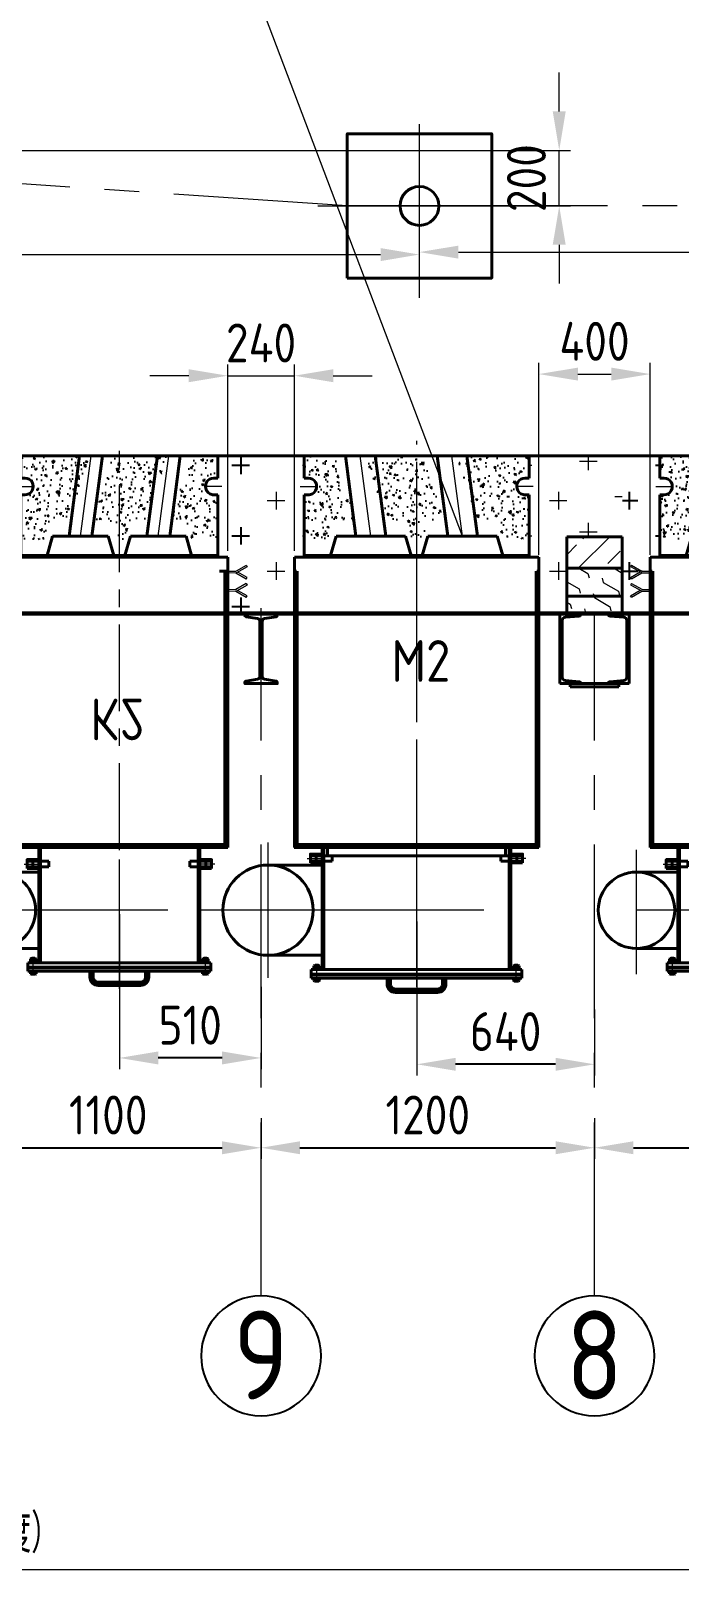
# Model space of a CAD drawing. Header units: millimetres. Extents: x 52110 to 400893, y -153728 to 31997.
# Drawn here: x 179617 to 181952, y -101045 to -95464 of the extents above; entities that cross this region are included whole.
import ezdxf
from ezdxf.enums import TextEntityAlignment as Align

# ---------------------------------------------------------------- set-up
doc = ezdxf.new("R2010")
doc.units = ezdxf.units.MM
doc.header["$LTSCALE"] = 500
for name, pattern in [('CENTER', [2, 1.25, -0.25, 0.25, -0.25]), ('DASHED2', [0.375, 0.25, -0.125]), ('PHANTOM2', [1.25, 0.625, -0.125, 0.125, -0.125, 0.125, -0.125])]:
    doc.linetypes.add(name, pattern=pattern)
for name, color, linetype, lineweight in [('2D', 4, 'PHANTOM2', 20), ('BIAOZHU', 3, 'Continuous', 25), ('SHI', 7, 'Continuous', 40), ('WEN', 3, 'Continuous', 20), ('XU', 6, 'DASHED2', 20), ('ZHONG', 1, 'CENTER', 20)]:
    doc.layers.add(name, color=color, linetype=linetype, lineweight=lineweight)
doc.layers.add('HAN', color=9, linetype='Continuous')
doc.styles.add('GB', font='gbenor.shx', dxfattribs={"bigfont": 'gbcbig.shx'})
doc.dimstyles.new('ISO-25$0', dxfattribs={"dimscale": 40, "dimtxt": 3.5, "dimasz": 3.5, "dimexe": 1, "dimexo": 0.2, "dimgap": 1.2, "dimtad": 1, "dimtoh": 1, "dimdec": 1, "dimzin": 9, "dimdsep": 46, "dimtxsty": 'GB', "dimcen": 0, "dimclrd": 3, "dimclre": 3, "dimclrt": 256, "dimadec": 0, "dimazin": 2, "dimtfac": 1, "dimtdec": 1, "dimtix": 1, "dimtmove": 0, "dimatfit": 3, "dimldrblk": 'DOTSMALL', "dimfxl": 0, "dimlwd": -1, "dimlwe": 20, "dimarcsym": 0})

# ---------------------------------------------------------------- blocks, each defined once
blk = doc.blocks.new('dlz')
at = {"layer": 'SHI'}
blk.add_lwpolyline([(182777.2, 54420.7), (182777.2, 54425, 0.366629), (182773, 54429.9), (182731.5, 54436.8, -0.366629), (182723.2, 54446.7), (182723.2, 54644.7, -0.366629), (182731.5, 54654.6), (182773, 54661.5, 0.366629), (182777.2, 54666.5), (182777.2, 54670.7), (182661.2, 54670.7), (182661.2, 54666.5, 0.366629), (182665.3, 54661.5), (182706.8, 54654.6, -0.366629), (182715.2, 54644.7), (182715.2, 54446.7, -0.366629), (182706.8, 54436.8), (182665.3, 54429.9, 0.366629), (182661.2, 54425), (182661.2, 54420.7)], format="xyb", close=True, dxfattribs=at)
at = {"layer": 'ZHONG'}
blk.add_line((182719.2, 54714.5), (182719.2, 54399.2), dxfattribs=at)
blk = doc.blocks.new('序号')
at = {"layer": 'BIAOZHU'}
blk.add_circle((0, -5.4), 5.4, dxfattribs=at)
at = {"layer": 'BIAOZHU', "style": 'GB', "flags": 8}
blk.add_attdef('序号', text='', height=8, dxfattribs=at).set_placement((0, -5.48), align=Align.MIDDLE)
blk = doc.blocks.new('*D267')
at = {"layer": 'BIAOZHU', "color": 3, "linetype": 'ByBlock', "lineweight": 20}
for p, q in [((181644.5, -99378.3), (181644.5, -99525.3)), ((182744.5, -99378.3), (182744.5, -99525.3))]:
    blk.add_line(p, q, dxfattribs=at)
at = {"layer": 'BIAOZHU', "color": 3, "linetype": 'ByBlock'}
blk.add_line((181784.5, -99485.3), (182604.5, -99485.3), dxfattribs=at)
at = {"layer": 'BIAOZHU', "color": 3}
for points in [[(181784.5, -99462), (181784.5, -99508.6), (181644.5, -99485.3)], [(182604.5, -99462), (182604.5, -99508.6), (182744.5, -99485.3)]]:
    blk.add_solid(points, dxfattribs=at)
at = {"layer": 'Defpoints', "color": 0}
for p in [(181644.5, -99370.3), (182744.5, -99370.3), (182744.5, -99485.3)]:
    blk.add_point(p, dxfattribs=at)
at = {"layer": 'BIAOZHU', "insert": (182194.5, -99367.3), "char_height": 140, "attachment_point": 5, "style": 'GB'}
blk.add_mtext('1100', dxfattribs=at)
blk = doc.blocks.new('_DotSmall')
at = {"color": 0, "linetype": 'ByBlock', "const_width": 0.5}
blk.add_lwpolyline([(-0.0625, 0, 1), (0.0625, 0, 1)], format="xyb", close=True, dxfattribs=at)
blk = doc.blocks.new('A$C306F2430')
at = {"layer": 'BIAOZHU'}
h = blk.add_hatch(dxfattribs=at)
h.set_pattern_fill('CROSS', color=256, scale=20, style=0)
h.paths.add_polyline_path([(271.5, 418.7), (236.5, 418.7), (236.5, 468.7), (208.1, 468.7, 0.131652), (206.6, 468.3), (169.5, 446.9), (166.5, 452.1), (200.5, 471.7), (166.5, 491.3), (169.5, 496.5), (207.3, 474.7), (236.5, 474.7), (236.5, 534.7), (208.1, 534.7, 0.131652), (206.6, 534.3), (169.5, 512.9), (166.5, 518.1), (200.5, 537.7), (166.5, 557.3), (169.5, 562.5), (207.3, 540.7), (236.5, 540.7), (236.5, 618.7), (137.2, 618.7), (137.2, 53.7), (271.5, 53.7), (271.5, 133.7), (286.5, 133.7, 1.008496), (286, 193.7), (271.5, 193.7)])
edge = h.paths.add_edge_path()
edge.add_line((981.5, 418.7), (981.5, 53.7))
edge.add_line((981.5, 53.7), (1116.5, 53.7))
edge.add_line((1116.5, 53.7), (1116.5, 618.7))
edge.add_line((1116.5, 618.7), (1016.5, 618.7))
edge.add_line((1016.5, 618.7), (1016.5, 541.5))
edge.add_line((1016.5, 541.5), (1045.4, 541.6))
edge.add_line((1045.4, 541.6), (1083.2, 563.5))
edge.add_line((1083.2, 563.5), (1086.2, 558.3))
edge.add_line((1086.2, 558.3), (1052.2, 538.6))
edge.add_line((1052.2, 538.6), (1086.2, 519.1))
edge.add_line((1086.2, 519.1), (1083.3, 513.9))
edge.add_line((1083.3, 513.9), (1046.1, 535.2))
edge.add_arc((1044.6, 532.6), 3, 60.1247, 90.1247)
edge.add_line((1044.6, 535.6), (1016.5, 535.5))
edge.add_line((1016.5, 535.5), (1016.5, 475.5))
edge.add_line((1016.5, 475.5), (1045.6, 475.6))
edge.add_line((1045.6, 475.6), (1083.3, 497.5))
edge.add_line((1083.3, 497.5), (1086.3, 492.3))
edge.add_line((1086.3, 492.3), (1052.4, 472.6))
edge.add_line((1052.4, 472.6), (1086.4, 453.1))
edge.add_line((1086.4, 453.1), (1083.4, 447.9))
edge.add_line((1083.4, 447.9), (1046.3, 469.2))
edge.add_arc((1044.8, 466.6), 3, 60.1247, 90.1247)
edge.add_line((1044.8, 469.6), (1016.5, 469.5))
edge.add_line((1016.5, 469.5), (1016.5, 418.7))
edge.add_line((1016.5, 418.7), (981.5, 418.7))
h = blk.add_hatch(dxfattribs=at)
h.set_pattern_fill('AR-CONC', color=256, scale=0.4, angle=-90, style=0)
h.set_pattern_definition([(320, (-17850.21, 57964.413), (-6.375634, -72.87387), [7.62, -83.82]), (265, (-17850.21, 57964.41), (76.42266, 14.09713), [6.096, -67.056]), (10.451, (-17850.74, 57958.34), (70.046675, -58.777), [6.476, -71.236]), (316.1842, (-17829.89, 57964.41), (-16.81693, -108.43162), [11.43, -125.73]), (6.6356, (-17831.29, 57955.38), (98.97022, -94.9617), [9.714, -106.854]), (261.184, (-17829.89, 57964.41), (98.97005, -94.96184), [9.144, -100.584]), (291, (-17834.97, 57954.253), (-40.90621, -60.64595), [7.62, -83.82]), (236, (-17834.97, 57954.25), (73.67519, -24.72081), [6.096, -67.056]), (341.4514, (-17838.376, 57949.2), (32.76914, -85.3666), [6.476, -71.236]), (307.5, (-17850.207, 57964.413), (33.822016, -1.235441), [0, -66.2432, 0, -68.072, 0, -67.31]), (277.5, (-17850.207, 57964.413), (40.07223, -26.727865), [0, -38.8112, 0, -64.7192, 0, -25.654]), (237.5, (-17850.207, 57987.07), (-2.291498, -54.236238), [0, -25.4, 0, -79.248, 0, -105.156]), (227.5, (-17850.207, 57997.23), (10.170596, -59.251673), [0, -33.02, 0, -52.6288, 0, -74.676])])
h.paths.add_polyline_path([(981.5, 53.7), (981.5, 133.7), (966.5, 133.7, -0.991576), (966, 193.7), (981.5, 193.7), (981.5, 203.7), (981.5, 353.7), (886.5, 353.7), (866.5, 283.7), (808.6, 283.7), (883.3, 53.7)])
h.paths.add_polyline_path([(799.2, 53.7), (724.4, 283.7), (666.5, 283.7), (646.5, 353.7), (626.5, 353.7), (626.5, 53.7)])
h.paths.add_polyline_path([(603.3, 53.7), (626.5, 53.7), (626.5, 353.7), (606.5, 353.7), (586.5, 283.7), (528.6, 283.7)])
h.paths.add_polyline_path([(519.2, 53.7), (444.4, 283.7), (386.5, 283.7), (366.5, 353.7), (271.5, 353.7), (271.5, 193.7), (286, 193.7, -1.008496), (286.5, 133.7), (271.5, 133.7), (271.5, 53.7)])
at = {"layer": '2D', "ltscale": 0.5}
for p, q in [((137.2, 618.7), (236.5, 618.7)), ((231.5, 623.7), (236.5, 623.7)), ((231.5, 623.7), (231.5, 618.7)), ((231.5, 623.7), (231.5, 618.7)), ((231.5, 623.7), (231.5, 618.7)), ((1116.5, 618.7), (1016.5, 618.7)), ((1021.5, 623.7), (1021.5, 618.7)), ((1021.5, 623.7), (1021.5, 618.7)), ((1021.5, 623.7), (1021.5, 618.7)), ((1021.5, 623.7), (1021.5, 618.7)), ((1021.5, 623.7), (1021.5, 618.7))]:
    blk.add_line(p, q, dxfattribs=at)
at = {"layer": 'BIAOZHU'}
for p, q in [((1016.5, 623.7), (1021.5, 623.7)), ((112.7, 53.7), (1140.9, 53.7))]:
    blk.add_line(p, q, dxfattribs=at)
at = {"layer": 'HAN'}
for p, q in [((311.6, 1864), (311.6, 1862.2)), ((321.8, 1864), (321.8, 1862.2)), ((931.1, 1864), (931.1, 1862.2)), ((941.3, 1864), (941.3, 1862.2))]:
    blk.add_line(p, q, dxfattribs=at)
at = {"layer": 'SHI'}
for p, q in [((955.5, 1909.7), (297.5, 1909.7)), ((297.5, 1878.7), (297.5, 1909.7)), ((955.5, 1897.7), (297.5, 1897.7)), ((304.7, 1912.2), (304.7, 1909.7)), ((328.7, 1912.2), (304.7, 1912.2)), ((309, 1919.7), (306.4, 1918.2)), ((306.4, 1918.2), (306.4, 1912.2)), ((327.1, 1912.2), (306.4, 1912.2)), ((324.5, 1919.7), (309, 1919.7)), ((311.6, 1918.2), (311.6, 1912.2)), ((321.9, 1918.2), (321.9, 1912.2)), ((324.5, 1919.7), (327.1, 1918.2)), ((327.1, 1918.2), (327.1, 1912.2)), ((328.7, 1912.2), (328.7, 1909.7)), ((924.2, 1912.2), (924.2, 1909.7)), ((924.2, 1912.2), (948.2, 1912.2)), ((928.5, 1919.7), (925.9, 1918.2)), ((925.9, 1918.2), (925.9, 1912.2)), ((925.9, 1912.2), (946.6, 1912.2)), ((928.5, 1919.7), (944, 1919.7)), ((931.1, 1918.2), (931.1, 1912.2)), ((941.4, 1918.2), (941.4, 1912.2)), ((944, 1919.7), (946.6, 1918.2)), ((946.6, 1918.2), (946.6, 1912.2)), ((948.2, 1912.2), (948.2, 1909.7)), ((955.5, 1878.7), (955.5, 1909.7)), ((955.5, 1894.7), (297.5, 1894.7)), ((955.5, 1878.7), (297.5, 1878.7)), ((304.7, 1876.2), (304.7, 1878.7)), ((328.7, 1876.2), (304.7, 1876.2)), ((327.1, 1876.2), (306.4, 1876.2)), ((309, 1876.2), (306.4, 1874.7)), ((306.4, 1865.5), (306.4, 1874.7)), ((309, 1864), (306.4, 1865.5)), ((309, 1876.2), (324.5, 1876.2)), ((309, 1864), (324.5, 1864)), ((310.7, 1864), (310.7, 1863.1)), ((310.7, 1863.1), (322.7, 1863.1)), ((311.6, 1862.2), (310.7, 1863.1)), ((311.6, 1865.5), (311.6, 1874.7)), ((321.8, 1862.2), (311.6, 1862.2)), ((322.7, 1863.1), (321.8, 1862.2)), ((321.9, 1865.5), (321.9, 1874.7)), ((322.7, 1864), (322.7, 1863.1)), ((324.5, 1876.2), (327.1, 1874.7)), ((324.5, 1864), (327.1, 1865.5)), ((327.1, 1865.5), (327.1, 1874.7)), ((328.7, 1876.2), (328.7, 1878.7)), ((336.5, 1689.7), (336.5, 1878.7)), ((342.5, 1689.7), (342.5, 1878.7)), ((910.5, 1463.7), (910.5, 1878.7)), ((916.5, 1463.7), (916.5, 1878.7)), ((924.2, 1876.2), (924.2, 1878.7)), ((924.2, 1876.2), (948.2, 1876.2)), ((925.9, 1876.2), (946.6, 1876.2)), ((928.5, 1876.2), (925.9, 1874.7)), ((925.9, 1865.5), (925.9, 1874.7)), ((928.5, 1864), (925.9, 1865.5)), ((944, 1876.2), (928.5, 1876.2)), ((944, 1864), (928.5, 1864)), ((930.2, 1864), (930.2, 1863.1)), ((942.2, 1863.1), (930.2, 1863.1)), ((930.2, 1863.1), (931.1, 1862.2)), ((931.1, 1865.5), (931.1, 1874.7)), ((931.1, 1862.2), (941.3, 1862.2)), ((941.3, 1862.2), (942.2, 1863.1)), ((941.4, 1865.5), (941.4, 1874.7)), ((942.2, 1864), (942.2, 1863.1)), ((944, 1876.2), (946.6, 1874.7)), ((944, 1864), (946.6, 1865.5)), ((946.6, 1865.5), (946.6, 1874.7)), ((948.2, 1876.2), (948.2, 1878.7)), ((187.5, 1827.2), (336.5, 1827.2)), ((336.5, 1463.7), (336.5, 1689.7)), ((342.5, 1463.7), (342.5, 1689.7)), ((336.5, 1553.2), (187.5, 1553.2)), ((315.5, 1533.7), (294.5, 1533.7)), ((315.5, 1513.7), (294.5, 1513.7)), ((336.5, 1533.7), (315.5, 1533.7)), ((336.5, 1513.7), (315.5, 1513.7)), ((372.5, 1533.7), (336.5, 1533.7)), ((372.5, 1513.7), (336.5, 1513.7)), ((372.5, 1513.7), (372.5, 1533.7)), ((880.5, 1513.7), (880.5, 1533.7)), ((880.5, 1533.7), (916.5, 1533.7)), ((880.5, 1513.7), (916.5, 1513.7)), ((916.5, 1533.7), (937.5, 1533.7)), ((916.5, 1513.7), (937.5, 1513.7)), ((937.5, 1533.7), (958.5, 1533.7)), ((937.5, 1513.7), (958.5, 1513.7)), ((236.5, 1463.7), (236.5, 468.7)), ((236.5, 1463.7), (1016.5, 1463.7)), ((236.5, 1463.7), (236.5, 468.7)), ((236.5, 1453.7), (1016.5, 1453.7)), ((246.5, 1453.7), (246.5, 468.7)), ((346.5, 1463.7), (346.5, 1453.7)), ((906.5, 1463.7), (906.5, 1453.7)), ((1006.5, 1453.7), (1006.5, 468.7)), ((1016.5, 1463.7), (1016.5, 468.7)), ((1016.5, 1463.7), (1016.5, 468.7)), ((1016.5, 1463.7), (1016.5, 468.7)), ((236.5, 468.7), (244.5, 468.7)), ((236.5, 468.7), (236.5, 418.7)), ((986.5, 468.7), (1016.5, 468.7)), ((986.5, 468.7), (1016.5, 468.7)), ((986.5, 468.7), (1016.5, 468.7)), ((986.5, 468.7), (1016.5, 468.7)), ((1016.5, 468.7), (986.5, 468.7)), ((986.5, 468.7), (1016.5, 468.7)), ((986.5, 468.7), (1016.5, 468.7)), ((1016.5, 468.7), (986.5, 468.7)), ((1016.5, 468.7), (1008.5, 468.7)), ((1016.5, 468.7), (1008.5, 468.7)), ((1016.5, 418.7), (1016.5, 468.7)), ((236.5, 418.7), (1016.5, 418.7)), ((271.5, 418.7), (271.5, 193.7)), ((271.5, 418.7), (271.5, 193.7)), ((271.5, 412.7), (626.5, 412.7)), ((366.5, 412.7), (386.5, 342.7)), ((606.5, 412.7), (586.5, 342.7)), ((981.5, 412.7), (626.5, 412.7)), ((666.5, 342.7), (646.5, 412.7)), ((886.5, 412.7), (866.5, 342.7)), ((981.5, 418.7), (981.5, 203.7)), ((386.5, 342.7), (586.5, 342.7)), ((445.4, 342.7), (483.5, 53.7)), ((527.6, 342.7), (565.6, 53.7)), ((866.5, 342.7), (666.5, 342.7)), ((725.4, 342.7), (763.5, 53.7)), ((807.6, 342.7), (845.6, 53.7)), ((271.5, 203.7), (271.5, 193.7)), ((286, 193.7), (271.5, 193.7)), ((967, 193.7), (981.5, 193.7)), ((981.5, 203.7), (981.5, 193.7)), ((286.5, 133.7), (271.5, 133.7)), ((271.5, 133.7), (271.5, 53.7)), ((966.5, 133.7), (981.5, 133.7)), ((981.5, 133.7), (981.5, 53.7)), ((981.5, 133.7), (981.5, 53.7)), ((276.5, 53.7), (626.5, 53.7)), ((981.5, 53.7), (626.5, 53.7))]:
    blk.add_line(p, q, dxfattribs=at)
for points in [[(732.5, 1909.7), (732.5, 1930.7, 0.414214), (702.5, 1960.7), (550.5, 1960.7, 0.414214), (520.5, 1930.7), (520.5, 1909.7)], [(720.5, 1909.7), (720.5, 1930.7, 0.414214), (702.5, 1948.7), (550.5, 1948.7, 0.414214), (532.5, 1930.7), (532.5, 1909.7)]]:
    blk.add_lwpolyline(points, format="xyb", dxfattribs=at)
for points in [[(294.5, 1539.7), (294.5, 1507.7), (315.5, 1507.7), (315.5, 1539.7)], [(315.5, 1539.7), (315.5, 1507.7), (336.5, 1507.7), (336.5, 1539.7)], [(937.5, 1539.7), (937.5, 1507.7), (916.5, 1507.7), (916.5, 1539.7)], [(958.5, 1539.7), (958.5, 1507.7), (937.5, 1507.7), (937.5, 1539.7)]]:
    blk.add_lwpolyline(points, close=True, dxfattribs=at)
blk.add_circle((187.5, 1689.7), 137.5, dxfattribs=at)
for centre, radius, start, end in [((307.8, 1914.6), 5.17, 43.1408, 76.8592), ((316.7, 1909.9), 9.75, 57.7958, 122.2042), ((325.7, 1914.6), 5.17, 103.1408, 136.8592), ((927.3, 1914.6), 5.17, 43.1408, 76.8592), ((936.2, 1909.9), 9.75, 57.7958, 122.2042), ((945.2, 1914.6), 5.17, 103.1408, 136.8592), ((307.8, 1871.1), 5.17, 43.1408, 76.8592), ((307.8, 1869), 5.17, 283.1408, 316.8592), ((316.7, 1866.4), 9.75, 57.7958, 122.2042), ((316.7, 1873.7), 9.75, 237.7958, 302.2042), ((325.7, 1871.1), 5.17, 103.1408, 136.8592), ((325.7, 1869), 5.17, 223.1408, 256.8592), ((927.3, 1871.1), 5.17, 43.1408, 76.8592), ((927.3, 1869), 5.17, 283.1408, 316.8592), ((936.2, 1866.4), 9.75, 57.7958, 122.2042), ((936.2, 1873.7), 9.75, 237.7958, 302.2042), ((945.2, 1871.1), 5.17, 103.1408, 136.8592), ((945.2, 1869), 5.17, 223.1408, 256.8592), ((286.5, 163.7), 30, 270, 90.9694), ((966.5, 163.7), 30, 89.0306, 270)]:
    blk.add_arc(centre, radius, start, end, dxfattribs=at)
at = {"layer": 'XU'}
for p, q in [((169.5, 562.5), (166.5, 557.3)), ((169.5, 562.5), (207.3, 540.7)), ((1083.2, 563.5), (1045.4, 541.6)), ((1086.2, 558.3), (1052.2, 538.6)), ((1083.2, 563.5), (1086.2, 558.3)), ((166.5, 557.3), (200.5, 537.7)), ((166.5, 518.1), (205, 540.3)), ((169.5, 512.9), (166.5, 518.1)), ((169.5, 512.9), (206.6, 534.3)), ((206.5, 540.7), (236.5, 540.7)), ((208.1, 534.7), (236.5, 534.7)), ((1046.2, 541.6), (1016.2, 541.5)), ((1044.6, 535.6), (1016.2, 535.5)), ((1083.3, 513.9), (1046.1, 535.2)), ((1086.2, 519.1), (1047.7, 541.2)), ((1083.3, 513.9), (1086.2, 519.1)), ((169.5, 496.5), (166.5, 491.3)), ((166.5, 491.3), (200.5, 471.7)), ((166.5, 452.1), (205, 474.3)), ((169.5, 446.9), (166.5, 452.1)), ((169.5, 496.5), (207.3, 474.7)), ((169.5, 446.9), (206.6, 468.3)), ((206.5, 474.7), (236.5, 474.7)), ((208.1, 468.7), (236.5, 468.7)), ((1046.4, 475.6), (1016.4, 475.5)), ((1044.8, 469.6), (1016.4, 469.5)), ((1083.3, 497.5), (1045.6, 475.6)), ((1083.4, 447.9), (1046.3, 469.2)), ((1086.4, 453.1), (1047.9, 475.2)), ((1086.3, 492.3), (1052.4, 472.6)), ((1083.3, 497.5), (1086.3, 492.3)), ((1083.4, 447.9), (1086.4, 453.1))]:
    blk.add_line(p, q, dxfattribs=at)
for centre, start, end in [((206.5, 537.7), 90, 120), ((208.1, 531.7), 90, 120), ((1044.6, 532.6), 60.1247, 90.1247), ((1046.2, 538.6), 60.1247, 90.1247), ((206.5, 471.7), 90, 120), ((208.1, 465.7), 90, 120), ((1044.8, 466.6), 60.1247, 90.1247), ((1046.4, 472.6), 60.1247, 90.1247)]:
    blk.add_arc(centre, 3, start, end, dxfattribs=at)
at = {"layer": 'ZHONG', "ltscale": 0.5}
for p, q in [((626.5, 1973), (626.5, 0)), ((486.5, 342.7), (524.5, 53.7)), ((766.5, 342.7), (804.5, 53.7))]:
    blk.add_line(p, q, dxfattribs=at)
at = {"layer": 'ZHONG'}
for p, q in [((187.5, 1919.7), (187.5, 1506.9)), ((187.5, 1903.7), (187.5, 1472.7)), ((316.7, 1923.3), (316.7, 1857.9)), ((626.5, 1919.7), (626.5, 1506.9)), ((936.2, 1923.3), (936.2, 1857.9)), ((800.9, 1689.7), (186.5, 1689.7)), ((257.3, 163.7), (314.7, 163.7)), ((995.7, 163.7), (938.3, 163.7))]:
    blk.add_line(p, q, dxfattribs=at)
at = {"layer": 'ZHONG', "ltscale": 0.3}
for p, q in [((283.4, 1523.7), (340.5, 1523.7)), ((969.6, 1523.7), (912.5, 1523.7))]:
    blk.add_line(p, q, dxfattribs=at)
at = {"layer": 'ZHONG'}
blk.add_lwpolyline([(726.5, 1904.7), (726.5, 1930.7, 0.414214), (702.5, 1954.7), (701.5, 1954.7), (550.5, 1954.7, 0.414214), (526.5, 1930.7), (526.5, 1904.7)], format="xyb", dxfattribs=at)
at = {"layer": 'BIAOZHU', "style": 'GB'}
blk.add_text('K2', height=150, dxfattribs=at).set_placement((522.9, 927.7))
blk = doc.blocks.new('*D271')
at = {"layer": 'BIAOZHU', "color": 3, "linetype": 'ByBlock', "lineweight": 20}
for p, q in [((179344.5, -99378.3), (179344.5, -99525.3)), ((180444.5, -99378.3), (180444.5, -99525.3))]:
    blk.add_line(p, q, dxfattribs=at)
at = {"layer": 'BIAOZHU', "color": 3, "linetype": 'ByBlock'}
blk.add_line((179484.5, -99485.3), (180304.5, -99485.3), dxfattribs=at)
at = {"layer": 'BIAOZHU', "color": 3}
for points in [[(179484.5, -99462), (179484.5, -99508.6), (179344.5, -99485.3)], [(180304.5, -99462), (180304.5, -99508.6), (180444.5, -99485.3)]]:
    blk.add_solid(points, dxfattribs=at)
at = {"layer": 'Defpoints', "color": 0}
for p in [(179344.5, -99370.3), (180444.5, -99370.3), (180444.5, -99485.3)]:
    blk.add_point(p, dxfattribs=at)
at = {"layer": 'BIAOZHU', "insert": (179894.5, -99367.3), "char_height": 140, "attachment_point": 5, "style": 'GB'}
blk.add_mtext('1100', dxfattribs=at)
blk = doc.blocks.new('*D272')
at = {"layer": 'BIAOZHU', "color": 3, "linetype": 'ByBlock', "lineweight": 20}
for p, q in [((180444.5, -99477.3), (180444.5, -99445.3)), ((181644.5, -99477.3), (181644.5, -99445.3))]:
    blk.add_line(p, q, dxfattribs=at)
at = {"layer": 'BIAOZHU', "color": 3}
blk.add_line((180584.5, -99485.3), (181504.5, -99485.3), dxfattribs=at)
for points in [[(180584.5, -99462), (180584.5, -99508.6), (180444.5, -99485.3)], [(181504.5, -99462), (181504.5, -99508.6), (181644.5, -99485.3)]]:
    blk.add_solid(points, dxfattribs=at)
at = {"layer": 'Defpoints', "color": 0}
for p in [(180444.5, -99485.3), (181644.5, -99485.3), (181644.5, -99485.3)]:
    blk.add_point(p, dxfattribs=at)
at = {"layer": 'BIAOZHU', "insert": (181044.5, -99367.3), "char_height": 140, "attachment_point": 5, "style": 'GB'}
blk.add_mtext('1200', dxfattribs=at)
blk = doc.blocks.new('A$C705B2E04')
at = {"layer": 'BIAOZHU'}
h = blk.add_hatch(dxfattribs=at)
h.set_pattern_fill('CROSS', color=256, scale=5, angle=35, style=0)
h.set_pattern_definition([(35, (-55824.333, -17647.914), (7.797026, 44.21913), [15.875, -47.625]), (125, (-55813.278, -17649.864), (-44.21913, 7.797026), [15.875, -47.625])])
h.paths.add_polyline_path([(1576.4, 1223.8), (1576.4, 1218.8), (1581.4, 1218.8), (1581.4, 1223.8)])
h = blk.add_hatch(dxfattribs=at)
h.set_pattern_fill('AR-CONC', color=256, scale=0.4, style=0)
h.set_pattern_definition([(50, (-55765.333, -17697.914), (72.87387, -6.375634), [7.62, -83.82]), (355, (-55765.33, -17697.914), (-14.09713, 76.42266), [6.096, -67.056]), (100.451, (-55759.26, -17698.446), (58.777, 70.046675), [6.476, -71.236]), (46.1842, (-55765.33, -17677.59), (108.43162, -16.81693), [11.43, -125.73]), (96.6356, (-55756.3, -17679), (94.9617, 98.97022), [9.714, -106.854]), (351.184, (-55765.33, -17677.59), (94.96184, 98.97005), [9.144, -100.584]), (21, (-55755.173, -17682.674), (60.64595, -40.90621), [7.62, -83.82]), (326, (-55755.17, -17682.674), (24.72081, 73.67519), [6.096, -67.056]), (71.4514, (-55750.12, -17686.08), (85.3666, 32.76914), [6.476, -71.236]), (37.5, (-55765.333, -17697.914), (1.235441, 33.822016), [0, -66.2432, 0, -68.072, 0, -67.31]), (7.5, (-55765.333, -17697.914), (26.727865, 40.07223), [0, -38.8112, 0, -64.7192, 0, -25.654]), (327.5, (-55787.99, -17697.914), (54.236238, -2.291498), [0, -25.4, 0, -79.248, 0, -105.156]), (317.5, (-55798.15, -17697.914), (59.251673, 10.170596), [0, -33.02, 0, -52.6288, 0, -74.676])])
edge = h.paths.add_edge_path()
edge.add_line((2145.4, 1183.8), (2065.4, 1183.8))
edge.add_line((2065.4, 1183.8), (2065.4, 1168.8))
edge.add_arc((2035.4, 1168.8), 30, -179.9951, 0, ccw=False)
edge.add_line((2005.4, 1168.8), (2005.4, 1183.8))
edge.add_line((2005.4, 1183.8), (1845.4, 1183.8))
edge.add_line((1845.4, 1183.8), (1845.4, 1133.8))
edge.add_line((1845.4, 1133.8), (1845.4, 1088.8))
edge.add_line((1845.4, 1088.8), (1915.4, 1068.8))
edge.add_line((1915.4, 1068.8), (1915.4, 998.5))
edge.add_line((1915.4, 998.5), (2145.4, 1073.2))
edge.add_line((2145.4, 1073.2), (2145.4, 1183.8))
h.paths.add_polyline_path([(2145.4, 963.8), (1915.4, 889.1), (1915.4, 818.8), (1845.4, 798.8), (1845.4, 778.8), (2145.4, 778.8)])
h.paths.add_polyline_path([(2145.4, 755.6), (2145.4, 778.8), (1845.4, 778.8), (1845.4, 758.8), (1915.4, 738.8), (1915.4, 680.9)])
edge = h.paths.add_edge_path()
edge.add_line((2145.4, 633.8), (1915.4, 559.1))
edge.add_line((1915.4, 559.1), (1915.4, 488.8))
edge.add_line((1915.4, 488.8), (1845.4, 468.8))
edge.add_line((1845.4, 468.8), (1845.4, 373.8))
edge.add_line((1845.4, 373.8), (2005.4, 373.8))
edge.add_line((2005.4, 373.8), (2005.4, 388.8))
edge.add_arc((2035.4, 388.8), 30, -0.0041, 180.0041, ccw=False)
edge.add_line((2065.4, 388.8), (2065.4, 373.8))
edge.add_line((2065.4, 373.8), (2145.4, 373.8))
edge.add_line((2145.4, 373.8), (2145.4, 633.8))
at = {"layer": '2D', "ltscale": 0.5}
for p, q in [((1576.4, 1318.8), (1576.4, 1218.8)), ((1581.4, 1318.8), (1581.4, 1218.8)), ((1576.4, 1223.8), (1581.4, 1223.8)), ((1576.4, 1223.8), (1581.4, 1223.8)), ((1576.4, 1223.8), (1581.4, 1223.8)), ((1576.4, 238.8), (1576.4, 338.8)), ((1581.4, 318.8), (1581.4, 338.8)), ((1581.4, 238.8), (1581.4, 338.8)), ((1575.4, 333.8), (1581.4, 333.8)), ((1575.4, 333.8), (1581.4, 333.8)), ((1575.4, 333.8), (1581.4, 333.8)), ((1575.4, 333.8), (1581.4, 333.8)), ((1575.4, 333.8), (1581.4, 333.8)), ((1576.4, 333.8), (1581.4, 333.8)), ((1576.4, 333.8), (1581.4, 333.8)), ((1576.4, 333.8), (1581.4, 333.8))]:
    blk.add_line(p, q, dxfattribs=at)
at = {"layer": 'BIAOZHU'}
blk.add_line((2145.4, 1318.8), (2145.4, 214.4), dxfattribs=at)
at = {"layer": 'HAN'}
for p, q in [((310.1, 1143.5), (311.9, 1143.5)), ((310.1, 1133.3), (311.9, 1133.3)), ((310.1, 425.5), (311.9, 425.5)), ((310.1, 415.3), (311.9, 415.3))]:
    blk.add_line(p, q, dxfattribs=at)
at = {"layer": 'SHI'}
for p, q in [((347, 1113.4), (347, 1314.4)), ((672, 1113.4), (672, 1314.4)), ((735.4, 1219.4), (735.4, 339.4)), ((735.4, 1218.8), (1730.4, 1218.8)), ((735.4, 1218.8), (1730.4, 1218.8)), ((745.4, 1219.4), (745.4, 339.4)), ((745.4, 1208.8), (1730.4, 1208.8)), ((1730.4, 1218.8), (1730.4, 1210.8)), ((1730.4, 1218.8), (1780.4, 1218.8)), ((1780.4, 1218.8), (1780.4, 338.8)), ((1780.4, 1183.8), (1995.4, 1183.8)), ((1786.4, 1183.8), (1786.4, 778.8)), ((1995.4, 1183.8), (2005.4, 1183.8)), ((2005.4, 1169.3), (2005.4, 1183.8)), ((2065.4, 1183.8), (2145.4, 1183.8)), ((2065.4, 1183.8), (2145.4, 1183.8)), ((2065.4, 1168.8), (2065.4, 1183.8)), ((2145.4, 1183.8), (2145.4, 778.8)), ((254.4, 1146.2), (255.9, 1148.8)), ((254.4, 1130.6), (254.4, 1146.2)), ((254.4, 1130.6), (255.9, 1128)), ((255.9, 1148.8), (261.9, 1148.8)), ((255.9, 1143.6), (261.9, 1143.6)), ((255.9, 1133.2), (261.9, 1133.2)), ((255.9, 1128), (261.9, 1128)), ((261.9, 1150.4), (264.4, 1150.4)), ((261.9, 1126.4), (261.9, 1150.4)), ((261.9, 1128), (261.9, 1148.8)), ((261.9, 1126.4), (264.4, 1126.4)), ((264.4, 400.4), (264.4, 1158.4)), ((295.4, 1158.4), (264.4, 1158.4)), ((276.4, 400.4), (276.4, 1158.4)), ((279.4, 400.4), (279.4, 1158.4)), ((295.4, 400.4), (295.4, 1158.4)), ((297.9, 1150.4), (295.4, 1150.4)), ((297.9, 1126.4), (295.4, 1126.4)), ((509.4, 1119.4), (295.4, 1119.4)), ((297.9, 1126.4), (297.9, 1150.4)), ((297.9, 1128), (297.9, 1148.8)), ((297.9, 1146.2), (299.4, 1148.8)), ((297.9, 1146.2), (297.9, 1130.6)), ((297.9, 1130.6), (299.4, 1128)), ((308.6, 1148.8), (299.4, 1148.8)), ((308.6, 1143.6), (299.4, 1143.6)), ((308.6, 1133.2), (299.4, 1133.2)), ((308.6, 1128), (299.4, 1128)), ((310.1, 1146.2), (308.6, 1148.8)), ((310.1, 1130.6), (308.6, 1128)), ((310.1, 1146.2), (310.1, 1130.6)), ((310.1, 1144.4), (311, 1144.4)), ((310.1, 1132.4), (311, 1132.4)), ((311, 1144.4), (311, 1132.4)), ((311.9, 1143.5), (311, 1144.4)), ((311, 1132.4), (311.9, 1133.3)), ((311.9, 1133.3), (311.9, 1143.5)), ((735.4, 1119.4), (509.4, 1119.4)), ((685.4, 1140.4), (685.4, 1161.4)), ((685.4, 1119.4), (685.4, 1140.4)), ((685.4, 1083.4), (685.4, 1119.4)), ((705.4, 1140.4), (705.4, 1161.4)), ((705.4, 1119.4), (705.4, 1140.4)), ((705.4, 1083.4), (705.4, 1119.4)), ((509.4, 1113.4), (295.4, 1113.4)), ((735.4, 1113.4), (509.4, 1113.4)), ((705.4, 1083.4), (685.4, 1083.4)), ((705.4, 459.4), (705.4, 1099.4)), ((735.4, 1099.4), (705.4, 1099.4)), ((735.4, 1109.4), (745.4, 1109.4)), ((735.4, 1099.4), (735.4, 459.4)), ((1786.4, 1088.8), (1856.4, 1068.8)), ((1856.4, 1068.8), (1856.4, 818.8)), ((1856.4, 997.2), (2145.4, 1035.2)), ((1856.4, 890.4), (2145.6, 928.5)), ((1856.4, 818.8), (1786.4, 798.8)), ((1786.4, 373.8), (1786.4, 778.8)), ((1786.4, 758.8), (1856.4, 738.8)), ((1856.4, 488.8), (1856.4, 738.8)), ((2145.4, 373.8), (2145.4, 778.8)), ((1856.4, 667.2), (2145.4, 705.2)), ((1856.4, 560.4), (2145.4, 598.5)), ((705.4, 475.4), (685.4, 475.4)), ((685.4, 475.4), (685.4, 439.4)), ((705.4, 475.4), (705.4, 439.4)), ((735.4, 459.4), (705.4, 459.4)), ((735.4, 449.4), (745.4, 449.4)), ((1786.4, 468.8), (1856.4, 488.8)), ((254.4, 428.2), (255.9, 430.8)), ((254.4, 428.2), (254.4, 412.6)), ((254.4, 412.6), (255.9, 410)), ((255.9, 430.8), (261.9, 430.8)), ((255.9, 425.6), (261.9, 425.6)), ((255.9, 415.2), (261.9, 415.2)), ((255.9, 410), (261.9, 410)), ((261.9, 432.4), (264.4, 432.4)), ((261.9, 432.4), (261.9, 408.4)), ((261.9, 430.8), (261.9, 410)), ((261.9, 408.4), (264.4, 408.4)), ((295.4, 400.4), (264.4, 400.4)), ((735.4, 445.4), (295.4, 445.4)), ((735.4, 439.4), (295.4, 439.4)), ((297.9, 432.4), (295.4, 432.4)), ((297.9, 408.4), (295.4, 408.4)), ((297.9, 432.4), (297.9, 408.4)), ((297.9, 430.8), (297.9, 410)), ((297.9, 428.2), (299.4, 430.8)), ((297.9, 412.6), (297.9, 428.2)), ((297.9, 412.6), (299.4, 410)), ((308.6, 430.8), (299.4, 430.8)), ((308.6, 425.6), (299.4, 425.6)), ((308.6, 415.2), (299.4, 415.2)), ((308.6, 410), (299.4, 410)), ((310.1, 428.2), (308.6, 430.8)), ((310.1, 412.6), (308.6, 410)), ((310.1, 412.6), (310.1, 428.2)), ((310.1, 426.4), (311, 426.4)), ((310.1, 414.4), (311, 414.4)), ((311, 414.4), (311, 426.4)), ((311, 426.4), (311.9, 425.5)), ((311.9, 415.3), (311, 414.4)), ((311.9, 425.5), (311.9, 415.3)), ((685.4, 439.4), (685.4, 418.4)), ((685.4, 418.4), (685.4, 397.4)), ((705.4, 439.4), (705.4, 418.4)), ((705.4, 418.4), (705.4, 397.4)), ((735.4, 338.8), (1730.4, 338.8)), ((735.4, 338.8), (1730.4, 338.8)), ((735.4, 338.8), (1730.4, 338.8)), ((745.4, 348.8), (1730.4, 348.8)), ((1730.4, 338.8), (1730.4, 346.8)), ((1730.4, 338.8), (1730.4, 346.8)), ((1780.4, 338.8), (1730.4, 338.8)), ((1780.4, 373.8), (2005.4, 373.8)), ((1780.4, 373.8), (2005.4, 373.8)), ((1995.4, 373.8), (2005.4, 373.8)), ((2005.4, 388.3), (2005.4, 373.8)), ((2065.4, 388.8), (2065.4, 373.8)), ((2065.4, 373.8), (2145.4, 373.8))]:
    blk.add_line(p, q, dxfattribs=at)
for points in [[(679.4, 1161.4), (711.4, 1161.4), (711.4, 1140.4), (679.4, 1140.4)], [(679.4, 1140.4), (711.4, 1140.4), (711.4, 1119.4), (679.4, 1119.4)], [(679.4, 418.4), (711.4, 418.4), (711.4, 439.4), (679.4, 439.4)], [(679.4, 397.4), (711.4, 397.4), (711.4, 418.4), (679.4, 418.4)]]:
    blk.add_lwpolyline(points, close=True, dxfattribs=at)
for points in [[(264.4, 673.4), (243.4, 673.4, -0.414214), (213.4, 703.4), (213.4, 855.4, -0.414214), (243.4, 885.4), (264.4, 885.4)], [(264.4, 685.4), (243.4, 685.4, -0.414214), (225.4, 703.4), (225.4, 855.4, -0.414214), (243.4, 873.4), (264.4, 873.4)]]:
    blk.add_lwpolyline(points, format="xyb", dxfattribs=at)
blk.add_circle((509.5, 1313.8), 162.5, dxfattribs=at)
for centre, radius, start, end in [((259.4, 1147.4), 5.17, 193.1408, 226.8592), ((264.1, 1138.4), 9.75, 147.7958, 212.2042), ((259.4, 1129.4), 5.17, 133.1408, 166.8592), ((302.9, 1147.4), 5.17, 193.1408, 226.8592), ((307.6, 1138.4), 9.75, 147.7958, 212.2042), ((302.9, 1129.4), 5.17, 133.1408, 166.8592), ((305.1, 1147.4), 5.17, 313.1408, 346.8592), ((300.3, 1138.4), 9.75, 327.7958, 32.2042), ((305.1, 1129.4), 5.17, 13.1408, 46.8592), ((2035.4, 1168.8), 30, 179.0306, 0), ((259.4, 429.4), 5.17, 193.1408, 226.8592), ((264.1, 420.4), 9.75, 147.7958, 212.2042), ((259.4, 411.4), 5.17, 133.1408, 166.8592), ((302.9, 429.4), 5.17, 193.1408, 226.8592), ((307.6, 420.4), 9.75, 147.7958, 212.2042), ((302.9, 411.4), 5.17, 133.1408, 166.8592), ((305.1, 429.4), 5.17, 313.1408, 346.8592), ((300.3, 420.4), 9.75, 327.7958, 32.2042), ((305.1, 411.4), 5.17, 13.1408, 46.8592), ((2035.4, 388.8), 30, 0, 180.9694)]:
    blk.add_arc(centre, radius, start, end, dxfattribs=at)
at = {"layer": 'ZHONG'}
for p, q in [((509.5, 1071.9), (509.5, 1558.2)), ((265.7, 1313.8), (753.3, 1313.8)), ((265.7, 1313.8), (753.4, 1313.8)), ((509.4, 568.3), (509.4, 1314.4)), ((509.4, 536.9), (509.4, 1314.4)), ((2035.4, 1198), (2035.4, 1140.6)), ((250.8, 1138.4), (316.1, 1138.4)), ((509.4, 604), (509.4, 954.2)), ((233.3, 778.8), (2124.3, 778.8)), ((244.6, 778.8), (2124.3, 778.8)), ((249.3, 778.8), (2124.3, 778.8)), ((250.8, 420.4), (316.1, 420.4)), ((2035.4, 359.6), (2035.4, 417))]:
    blk.add_line(p, q, dxfattribs=at)
at = {"layer": 'ZHONG', "ltscale": 0.3}
for p, q in [((695.4, 1172.5), (695.4, 1115.4)), ((695.4, 386.3), (695.4, 443.3))]:
    blk.add_line(p, q, dxfattribs=at)
at = {"layer": 'ZHONG', "ltscale": 0.5}
for p, q in [((1856.3, 943.8), (2145.4, 981.8)), ((1856.4, 613.8), (2145.4, 651.8))]:
    blk.add_line(p, q, dxfattribs=at)
at = {"layer": 'ZHONG'}
blk.add_lwpolyline([(269.4, 679.4), (243.4, 679.4, -0.414214), (219.4, 703.4), (219.4, 704.4), (219.4, 855.4, -0.414214), (243.4, 879.4), (269.4, 879.4)], format="xyb", dxfattribs=at)
at = {"layer": 'BIAOZHU', "style": 'GB'}
blk.add_text('M2', height=150, rotation=270, dxfattribs=at).set_placement((1332, 869.7))
blk = doc.blocks.new('A$C558843FA')
at = {"layer": 'WEN'}
h = blk.add_hatch(dxfattribs=at)
h.set_pattern_fill('CROSS', color=256, scale=20, style=0)
h.paths.add_polyline_path([(105, 418.7), (70, 418.7), (70, 468.7), (70, 617.7), (-30, 617.7), (-30, 53.7), (105, 53.7), (105, 133.7), (120, 133.7, 1.008496), (119.5, 193.7), (105, 193.7), (105, 203.7)])
h.paths.add_polyline_path([(915, 418.7), (915, 53.7), (1050, 53.7), (1050, 617.7), (950, 617.7), (950, 418.7)])
at = {"layer": 'ZHONG', "ltscale": 0.5}
blk.add_line((510, 1888), (510, 0), dxfattribs=at)
at = {"layer": 'WEN', "xscale": -1, "rotation": 90}
blk.add_blockref('A$C705B2E04', (1288.8, 2199.1), dxfattribs=at)
blk = doc.blocks.new('*D273')
at = {"layer": 'BIAOZHU', "color": 3, "linetype": 'ByBlock', "lineweight": 20}
for p, q in [((181004.5, -98670), (181004.5, -99224.8)), ((181644.5, -98987), (181644.5, -99224.8))]:
    blk.add_line(p, q, dxfattribs=at)
at = {"layer": 'BIAOZHU', "color": 3, "linetype": 'ByBlock'}
blk.add_line((181504.5, -99184.8), (181144.5, -99184.8), dxfattribs=at)
at = {"layer": 'BIAOZHU', "color": 3}
for points in [[(181144.5, -99161.5), (181144.5, -99208.1), (181004.5, -99184.8)], [(181504.5, -99161.5), (181504.5, -99208.1), (181644.5, -99184.8)]]:
    blk.add_solid(points, dxfattribs=at)
at = {"layer": 'Defpoints', "color": 0}
for p in [(181004.5, -98662), (181644.5, -98979), (181004.5, -99184.8)]:
    blk.add_point(p, dxfattribs=at)
at = {"layer": 'BIAOZHU', "insert": (181324.5, -99066.8), "char_height": 140, "attachment_point": 5, "style": 'GB'}
blk.add_mtext('640', dxfattribs=at)
blk = doc.blocks.new('*D274')
at = {"layer": 'BIAOZHU', "color": 3, "linetype": 'ByBlock', "lineweight": 20}
for p, q in [((179934.5, -98644.7), (179934.5, -99201.9)), ((180444.5, -98905.5), (180444.5, -99201.9))]:
    blk.add_line(p, q, dxfattribs=at)
at = {"layer": 'BIAOZHU', "color": 3, "linetype": 'ByBlock'}
blk.add_line((180304.5, -99161.9), (180074.5, -99161.9), dxfattribs=at)
at = {"layer": 'BIAOZHU', "color": 3}
for points in [[(180074.5, -99138.5), (180074.5, -99185.2), (179934.5, -99161.9)], [(180304.5, -99138.5), (180304.5, -99185.2), (180444.5, -99161.9)]]:
    blk.add_solid(points, dxfattribs=at)
at = {"layer": 'Defpoints', "color": 0}
for p in [(179934.5, -98636.7), (180444.5, -98897.5), (179934.5, -99161.9)]:
    blk.add_point(p, dxfattribs=at)
at = {"layer": 'BIAOZHU', "insert": (180189.5, -99043.9), "char_height": 140, "attachment_point": 5, "style": 'GB'}
blk.add_mtext('510', dxfattribs=at)
blk = doc.blocks.new('*D291')
at = {"layer": 'Defpoints', "color": 0}
for p in [(189124.5, -97117), (169044.5, -97252.1), (169044.5, -101005.3)]:
    blk.add_point(p, dxfattribs=at)
at = {"layer": 'WEN', "color": 3, "linetype": 'ByBlock', "lineweight": 20}
for p, q in [((189124.5, -97125), (189124.5, -101045.3)), ((169044.5, -97260.1), (169044.5, -101045.3))]:
    blk.add_line(p, q, dxfattribs=at)
at = {"layer": 'WEN', "color": 3, "linetype": 'ByBlock'}
blk.add_line((188984.5, -101005.3), (169184.5, -101005.3), dxfattribs=at)
at = {"layer": 'WEN', "color": 3}
for points in [[(169184.5, -100981.9), (169184.5, -101028.6), (169044.5, -101005.3)], [(188984.5, -100981.9), (188984.5, -101028.6), (189124.5, -101005.3)]]:
    blk.add_solid(points, dxfattribs=at)
at = {"layer": 'WEN', "insert": (179084.5, -100880.3), "char_height": 140, "attachment_point": 5, "style": 'GB'}
blk.add_mtext('20080(加热炉有效长度）', dxfattribs=at)
blk = doc.blocks.new('*D310')
at = {"layer": 'Defpoints', "color": 0}
for p in [(177464.5, -96269.1), (181014.5, -96269.1), (181014.5, -96269.1)]:
    blk.add_point(p, dxfattribs=at)
at = {"layer": 'WEN', "color": 3, "linetype": 'ByBlock', "lineweight": 20}
for p, q in [((177464.5, -96261.1), (177464.5, -96229.1)), ((181014.5, -96261.1), (181014.5, -96229.1))]:
    blk.add_line(p, q, dxfattribs=at)
at = {"layer": 'WEN', "color": 3, "linetype": 'ByBlock'}
blk.add_line((177604.5, -96269.1), (180874.5, -96269.1), dxfattribs=at)
at = {"layer": 'WEN', "color": 3}
for points in [[(177604.5, -96245.8), (177604.5, -96292.5), (177464.5, -96269.1)], [(180874.5, -96245.8), (180874.5, -96292.5), (181014.5, -96269.1)]]:
    blk.add_solid(points, dxfattribs=at)
at = {"layer": 'WEN', "insert": (179239.5, -96151.1), "char_height": 140, "attachment_point": 5, "style": 'GB'}
blk.add_mtext('3550', dxfattribs=at)
blk = doc.blocks.new('gdkk')
at = {"layer": 'SHI'}
blk.add_lwpolyline([(187744.5, 53003.2), (188264.5, 53003.2), (188264.5, 52483.2), (187744.5, 52483.2)], close=True, dxfattribs=at)
blk.add_circle((188004.5, 52743.2), 70, dxfattribs=at)
at = {"layer": 'ZHONG', "color": 1}
for p, q in [((188004.5, 53073.7), (188004.5, 52377.6)), ((188374.9, 52743.2), (187630.3, 52743.2))]:
    blk.add_line(p, q, dxfattribs=at)
blk = doc.blocks.new('*D311')
at = {"layer": 'Defpoints', "color": 0}
for p in [(184564.5, -96260.3), (181014.5, -96424.5), (184564.5, -96424.5)]:
    blk.add_point(p, dxfattribs=at)
at = {"layer": 'WEN', "color": 3, "linetype": 'ByBlock', "lineweight": 20}
for p, q in [((181014.5, -96416.5), (181014.5, -96220.3)), ((184564.5, -96416.5), (184564.5, -96220.3))]:
    blk.add_line(p, q, dxfattribs=at)
at = {"layer": 'WEN', "color": 3, "linetype": 'ByBlock'}
blk.add_line((181154.5, -96260.3), (184424.5, -96260.3), dxfattribs=at)
at = {"layer": 'WEN', "color": 3}
for points in [[(181154.5, -96237), (181154.5, -96283.7), (181014.5, -96260.3)], [(184424.5, -96237), (184424.5, -96283.7), (184564.5, -96260.3)]]:
    blk.add_solid(points, dxfattribs=at)
at = {"layer": 'WEN', "insert": (182789.5, -96142.3), "char_height": 140, "attachment_point": 5, "style": 'GB'}
blk.add_mtext('3550', dxfattribs=at)
blk = doc.blocks.new('*D313')
at = {"layer": 'Defpoints', "color": 0}
for p in [(177930.9, -95893.9), (181517.5, -95893.9), (180640.3, -96093.9)]:
    blk.add_point(p, dxfattribs=at)
at = {"layer": 'WEN', "color": 3, "linetype": 'ByBlock'}
for p, q in [((181517.5, -95753.9), (181517.5, -95613.9)), ((181517.5, -96093.9), (181517.5, -95893.9)), ((181517.5, -96233.9), (181517.5, -96373.9))]:
    blk.add_line(p, q, dxfattribs=at)
at = {"layer": 'WEN', "color": 3, "linetype": 'ByBlock', "lineweight": 20}
for p, q in [((177938.9, -95893.9), (181557.5, -95893.9)), ((180648.3, -96093.9), (181557.5, -96093.9))]:
    blk.add_line(p, q, dxfattribs=at)
at = {"layer": 'WEN', "color": 3}
for points in [[(181494.1, -95753.9), (181540.8, -95753.9), (181517.5, -95893.9)], [(181494.1, -96233.9), (181540.8, -96233.9), (181517.5, -96093.9)]]:
    blk.add_solid(points, dxfattribs=at)
at = {"layer": 'WEN', "insert": (181399.5, -95993.9), "char_height": 140, "attachment_point": 5, "rotation": 90, "style": 'GB'}
blk.add_mtext('200', dxfattribs=at)
blk = doc.blocks.new('*D445')
at = {"layer": 'Defpoints', "color": 0}
for p in [(181844.5, -96699.5), (181444.5, -97358.9), (181844.5, -97358.9)]:
    blk.add_point(p, dxfattribs=at)
at = {"layer": 'WEN', "color": 3, "linetype": 'ByBlock', "lineweight": 20}
for p, q in [((181444.5, -97350.9), (181444.5, -96659.5)), ((181844.5, -97350.9), (181844.5, -96659.5))]:
    blk.add_line(p, q, dxfattribs=at)
at = {"layer": 'WEN', "color": 3, "linetype": 'ByBlock'}
blk.add_line((181584.5, -96699.5), (181704.5, -96699.5), dxfattribs=at)
at = {"layer": 'WEN', "color": 3}
for points in [[(181584.5, -96676.2), (181584.5, -96722.8), (181444.5, -96699.5)], [(181704.5, -96676.2), (181704.5, -96722.8), (181844.5, -96699.5)]]:
    blk.add_solid(points, dxfattribs=at)
at = {"layer": 'WEN', "insert": (181644.5, -96581.5), "char_height": 140, "attachment_point": 5, "style": 'GB'}
blk.add_mtext('400', dxfattribs=at)
blk = doc.blocks.new('*D452')
at = {"layer": 'Defpoints', "color": 0}
for p in [(180564.5, -96705.4), (180324.5, -97343.9), (180564.5, -97343.9)]:
    blk.add_point(p, dxfattribs=at)
at = {"layer": 'WEN', "color": 3, "linetype": 'ByBlock'}
for p, q in [((180184.5, -96705.4), (180044.5, -96705.4)), ((180324.5, -96705.4), (180564.5, -96705.4)), ((180704.5, -96705.4), (180844.5, -96705.4))]:
    blk.add_line(p, q, dxfattribs=at)
at = {"layer": 'WEN', "color": 3, "linetype": 'ByBlock', "lineweight": 20}
for p, q in [((180324.5, -97335.9), (180324.5, -96665.4)), ((180564.5, -97335.9), (180564.5, -96665.4))]:
    blk.add_line(p, q, dxfattribs=at)
at = {"layer": 'WEN', "color": 3}
for points in [[(180184.5, -96682), (180184.5, -96728.7), (180324.5, -96705.4)], [(180704.5, -96682), (180704.5, -96728.7), (180564.5, -96705.4)]]:
    blk.add_solid(points, dxfattribs=at)
at = {"layer": 'WEN', "insert": (180444.5, -96587.4), "char_height": 140, "attachment_point": 5, "style": 'GB'}
blk.add_mtext('240', dxfattribs=at)
blk = doc.blocks.new('A$C597D378B')
at = {"layer": 'WEN'}
h = blk.add_hatch(dxfattribs=at)
h.set_pattern_fill('FLEX', color=256, scale=10, angle=30, style=0)
h.set_pattern_definition([(30, (-174644.506, -16397.66), (-31.75, 54.992613), [63.5, -63.5]), (75, (-174589.513, -16365.91), (-31.750014, 54.992637), [15.875, -58.0526, 15.875, -89.8026])])
h.paths.add_polyline_path([(200, 505), (200, 565), (0, 565), (0, 505)])
h.paths.add_polyline_path([(0, 505), (0, 405), (200, 405), (200, 505)])
h = blk.add_hatch(dxfattribs=at)
h.set_pattern_fill('ANSI33', color=256, scale=20, angle=90, style=0)
h.set_pattern_definition([(135, (-174644.5, -16397.66), (-89.80256, -89.80256), []), (135, (-174644.5, -16307.86), (-89.80256, -89.80256), [63.5, -31.75])])
h.paths.add_polyline_path([(0, 405), (0, 291), (200, 291), (200, 405)])
h = blk.add_hatch(dxfattribs=at)
h.set_pattern_fill('CROSS', color=256, scale=20, style=0)
h.set_pattern_definition([(0, (-174644.5, -16397.66), (127, 127), [63.5, -190.5]), (90, (-174612.76, -16429.41), (-127, 127), [63.5, -190.5])])
h.paths.add_polyline_path([(0, 0), (200, 0), (200, 291), (0, 291)])
at = {"layer": 'SHI'}
for p, q in [((0, 565), (0, 291)), ((200, 565), (200, 291)), ((0, 505), (200, 505)), ((0, 405), (200, 405)), ((0, 291), (200, 291))]:
    blk.add_line(p, q, dxfattribs=at)
at = {"layer": 'WEN'}
blk.add_line((0, 565), (200, 565), dxfattribs=at)
blk = doc.blocks.new('A$C27A2078D')
at = {"layer": 'SHI'}
for p, q in [((232, 256), (-18, 256)), ((232, 256), (-18, 256)), ((-18, 6), (-18, 256)), ((-18, 6), (-18, 256)), ((-9, 28), (-9, 234)), ((2, 245), (51.3, 249.3)), ((2, 245), (51.3, 249.3)), ((194.3, 268), (19.7, 268)), ((194.3, 268), (19.7, 268)), ((19.7, 256), (19.7, 268)), ((19.7, 256), (19.7, 268)), ((212, 245), (162.7, 249.3)), ((212, 245), (162.7, 249.3)), ((194.3, 256), (194.3, 268)), ((194.3, 256), (194.3, 268)), ((223, 28), (223, 234)), ((223, 28), (223, 234)), ((232, 6), (232, 256)), ((232, 6), (232, 256)), ((232, 6), (-18, 6)), ((-18, 6), (57, 6)), ((-18, 6), (57, 6)), ((2, 17), (51.3, 12.7)), ((2, 17), (51.3, 12.7)), ((232, 6), (157, 6)), ((232, 6), (157, 6)), ((212, 17), (162.7, 12.7)), ((212, 17), (162.7, 12.7))]:
    blk.add_line(p, q, dxfattribs=at)
for centre, radius, start, end in [((2, 234), 11, 90, 180), ((2, 234), 11, 90, 180), ((51.6, 254.8), 5.5, 266.6669, 12.5499), ((51.6, 254.8), 5.5, 266.6669, 12.5499), ((162.4, 254.8), 5.5, 167.4501, 273.3331), ((162.4, 254.8), 5.5, 167.4501, 273.3331), ((212, 234), 11, 0, 90), ((212, 234), 11, 0, 90), ((2, 28), 11, 180, 270), ((2, 28), 11, 180, 270), ((51.6, 7.2), 5.5, 347.4501, 93.3331), ((51.6, 7.2), 5.5, 347.4501, 93.3331), ((162.4, 7.2), 5.5, 86.6669, 192.5499), ((162.4, 7.2), 5.5, 86.6669, 192.5499), ((212, 28), 11, 270, 0), ((212, 28), 11, 270, 0)]:
    blk.add_arc(centre, radius, start, end, dxfattribs=at)
at = {"layer": 'ZHONG'}
blk.add_line((107, 341.9), (107, 0), dxfattribs=at)

msp = doc.modelspace()

# ---------------------------------------------------------------- linework, layer by layer
at = {"layer": 'SHI'}
for p, q in [((168863.50201, -96993.92308), (189415.50201, -96993.92308)), ((168393.50201, -97563.92308), (189884.50201, -97563.92308)), ((168399.50201, -97558.92308), (189879.50201, -97558.92308))]:
    msp.add_line(p, q, dxfattribs=at)
at = {"layer": 'WEN'}
msp.add_line((181169.50541, -97282.92308), (180264.50201, -94893.92308), dxfattribs=at)
at = {"layer": 'ZHONG', "color": 1}
for p, q in [((180754.51325, -96093.92308), (177799.50201, -95893.55399)), ((188691.74275, -96093.92308), (181014.50201, -96093.92308))]:
    msp.add_line(p, q, dxfattribs=at)
at = {"layer": 'ZHONG'}
for p, q in [((180444.50201, -100018.86431), (180444.50201, -97563.92308)), ((181644.50201, -100018.86431), (181644.50201, -97563.92308))]:
    msp.add_line(p, q, dxfattribs=at)

# ---------------------------------------------------------------- block references
at = {"layer": 'BIAOZHU', "xscale": -1, "rotation": 180}
msp.add_blockref('A$C558843FA', (180494.50535, -96940.23677), dxfattribs=at)
at = {"layer": 'SHI', "xscale": -1, "rotation": 180}
for name, p in [('gdkk', (-6990, -43350.76712)), ('dlz', (-2274.66319, -43143.20809)), ('dlz', (-2274.66319, -43143.20809))]:
    msp.add_blockref(name, p, dxfattribs=at)
at = {"layer": 'SHI'}
ref = msp.add_blockref('序号', (180444.50201, -100450.59231), dxfattribs=dict(at, xscale=-40, yscale=40, zscale=40, rotation=180))
ref.add_attrib('序号', '9', dxfattribs={"layer": 'BIAOZHU', "height": 320, "style": 'GB', "flags": 8}).set_placement((180444.50201, -100231.45641), align=Align.MIDDLE)
ref = msp.add_blockref('序号', (181644.50201, -100450.59231), dxfattribs=dict(at, xscale=-40, yscale=40, zscale=40, rotation=180))
ref.add_attrib('序号', '8', dxfattribs={"layer": 'BIAOZHU', "height": 320, "style": 'GB', "flags": 8}).set_placement((181644.50201, -100231.45641), align=Align.MIDDLE)
at = {"layer": 'WEN', "xscale": -1, "rotation": 180}
for name, p in [('A$C306F2430', (179308.00549, -96940.23678)), ('A$C306F2430', (181608.00549, -96940.23678)), ('A$C597D378B', (181544.5022, -96993.92302))]:
    msp.add_blockref(name, p, dxfattribs=at)
at = {"layer": 'ZHONG', "color": 1, "xscale": -1, "rotation": 180}
msp.add_blockref('A$C27A2078D', (181537.50203, -97557.92312), dxfattribs=at)

# ---------------------------------------------------------------- dimensions: what is measured, and where the dimension line sits
at = {"layer": 'BIAOZHU'}
for base, p1, p2, override, picture, middle in [((179934.50541, -99161.86963), (180444.50201, -98897.54365), (179934.50541, -98636.6524), {"dimtmove": 1, "dimatfit": 0, "dimfxl": 1.25}, '*D274', (180189.50371, -99043.86963)), ((181004.50541, -99184.79784), (181644.50201, -98979.01959), (181004.50541, -98662.04158), {"dimtmove": 1, "dimatfit": 0, "dimfxl": 1.25}, '*D273', (181324.50371, -99066.79784)), ((180444.50201, -99485.30289), (179344.50201, -99370.34488), (180444.50201, -99370.34488), {"dimtmove": 1, "dimatfit": 0, "dimfxl": 1.25}, '*D271', (179894.50201, -99367.30289)), ((181644.50201, -99485.30289), (180444.50201, -99485.30289), (181644.50201, -99485.30289), {"dimatfit": 0, "dimfxl": 1.25}, '*D272', (181044.50201, -99367.30289)), ((182744.50201, -99485.30289), (181644.50201, -99370.34488), (182744.50201, -99370.34488), {"dimtmove": 1, "dimatfit": 0, "dimfxl": 1.25}, '*D267', (182194.50201, -99367.30289))]:
    dim = msp.add_linear_dim(base=base, p1=p1, p2=p2, dimstyle='ISO-25$0', override=override, dxfattribs=at)
    dim.commit()
    dim.dimension.update_dxf_attribs({"geometry": picture, "text_midpoint": middle})
at = {"layer": 'WEN'}
dim = msp.add_linear_dim(base=(181517.48034, -95893.92308), p1=(180640.25769, -96093.92308), p2=(177930.90593, -95893.92308), angle=90, dimstyle='ISO-25$0', override={"dimatfit": 0, "dimfxl": 1.8}, dxfattribs=at)
dim.commit()
dim.dimension.update_dxf_attribs({"geometry": '*D313', "text_midpoint": (181399.48034, -95993.92308)})
for base, p1, p2, picture, middle in [((184564.50201, -96260.33544), (181014.50201, -96424.51158), (184564.50201, -96424.51158), '*D311', (182789.50201, -96142.33544)), ((181014.50201, -96269.14902), (177464.50201, -96269.14902), (181014.50201, -96269.14902), '*D310', (179239.50201, -96151.14902)), ((180564.50541, -96705.36241), (180324.50541, -97343.92308), (180564.50541, -97343.92308), '*D452', (180444.50541, -96587.36241)), ((181844.50541, -96699.49658), (181444.50541, -97358.92308), (181844.50541, -97358.92308), '*D445', (181644.50541, -96581.49658))]:
    dim = msp.add_linear_dim(base=base, p1=p1, p2=p2, dimstyle='ISO-25$0', override={"dimatfit": 0, "dimfxl": 1.8}, dxfattribs=at)
    dim.commit()
    dim.dimension.update_dxf_attribs({"geometry": picture, "text_midpoint": middle})
dim = msp.add_linear_dim(base=(169044.50201, -101005.27803), p1=(189124.50201, -97117.03339), p2=(169044.50201, -97252.13012), text='<>(加热炉有效长度）', dimstyle='ISO-25$0', override={"dimatfit": 0, "dimfxl": 1.8}, dxfattribs=at)
dim.commit()
dim.dimension.update_dxf_attribs({"geometry": '*D291', "text_midpoint": (179084.50201, -100880.32951)})

doc.saveas('drawing.dxf')
